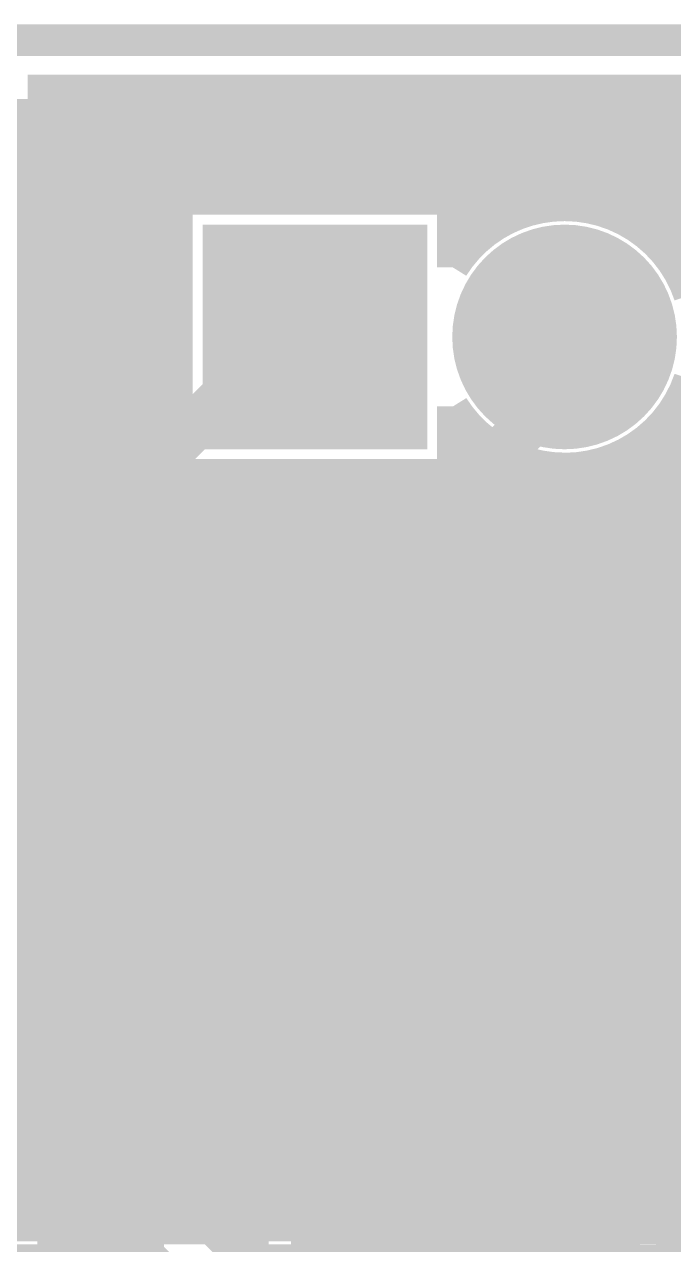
# Model space of a CAD drawing. Extents: x -72 to 72, y -47 to 50.
# Drawn here: x -4.86 to 0.33, y 40.36 to 50.13 of the extents above; entities that cross this region are included whole.
import ezdxf

# ---------------------------------------------------------------- set-up
doc = ezdxf.new("R2010")
doc.units = 0
doc.header["$MEASUREMENT"] = 0
doc.layers.get('0').update_dxf_attribs({"linetype": 'CONTINUOUS'})
for name, color, linetype in [('22-303-0_BOT', 7, 'CONTINUOUS'), ('22-303-0_DRD', 7, 'CONTINUOUS'), ('22-303-0_GND', 6, 'CONTINUOUS'), ('22-303-0_IN1', 4, 'CONTINUOUS'), ('22-303-0_IN2', 3, 'CONTINUOUS'), ('22-303-0_PWR', 5, 'CONTINUOUS'), ('22-303-0_SMB', 10, 'CONTINUOUS'), ('22-303-0_SMT', 14, 'CONTINUOUS'), ('22-303-0_SPB', 9, 'CONTINUOUS'), ('22-303-0_SPT', 12, 'CONTINUOUS'), ('22-303-0_SSB', 11, 'CONTINUOUS'), ('22-303-0_SST', 13, 'CONTINUOUS'), ('22-303-0_TOP', 8, 'CONTINUOUS'), ('THRUHOLE_TAP', 7, 'CONTINUOUS')]:
    doc.layers.add(name, color=color, linetype=linetype)

# ---------------------------------------------------------------- blocks, each defined once
blk = doc.blocks.new('RECTANGLE_5')
blk.add_solid([(0.9017, 0.508), (0.9017, -0.508), (-0.9017, 0.508), (-0.9017, -0.508)])
blk = doc.blocks.new('ROUND_20')
at = {"const_width": 0.7493}
blk.add_lwpolyline([(-0.37465, 0, 1), (0.37465, 0, 1)], format="xyb", close=True, dxfattribs=at)
blk = doc.blocks.new('SQUARE_21')
blk.add_solid([(0.8001, 0.8001), (0.8001, -0.8001), (-0.8001, 0.8001), (-0.8001, -0.8001)])
blk = doc.blocks.new('ROUND_44')
at = {"const_width": 0.29972}
blk.add_lwpolyline([(-0.14986, 0, 1), (0.14986, 0, 1)], format="xyb", close=True, dxfattribs=at)
blk = doc.blocks.new('ROUND_48')
at = {"const_width": 0.29972}
blk.add_lwpolyline([(-0.14986, 0, 1), (0.14986, 0, 1)], format="xyb", close=True, dxfattribs=at)
blk = doc.blocks.new('ROUND_70')
at = {"const_width": 0.89916}
blk.add_lwpolyline([(-0.44958, 0, 1), (0.44958, 0, 1)], format="xyb", close=True, dxfattribs=at)
blk = doc.blocks.new('SQUARE_71')
blk.add_solid([(0.89916, 0.89916), (0.89916, -0.89916), (-0.89916, 0.89916), (-0.89916, -0.89916)])
blk = doc.blocks.new('ROUND_82')
at = {"const_width": 0.50038}
blk.add_lwpolyline([(-0.25019, 0, 1), (0.25019, 0, 1)], format="xyb", close=True, dxfattribs=at)
blk = doc.blocks.new('ROUND_53')
at = {"const_width": 0.29972}
blk.add_lwpolyline([(-0.14986, 0, 1), (0.14986, 0, 1)], format="xyb", close=True, dxfattribs=at)
blk = doc.blocks.new('ROUND_89')
at = {"const_width": 0.89916}
blk.add_lwpolyline([(-0.44958, 0, 1), (0.44958, 0, 1)], format="xyb", close=True, dxfattribs=at)
blk = doc.blocks.new('SQUARE_90')
blk.add_solid([(0.89916, 0.89916), (0.89916, -0.89916), (-0.89916, 0.89916), (-0.89916, -0.89916)])
blk = doc.blocks.new('RECTANGLE_3')
blk.add_solid([(1.6002, 0.8001), (1.6002, -0.8001), (-1.6002, 0.8001), (-1.6002, -0.8001)])
blk = doc.blocks.new('ROUND_95')
at = {"const_width": 0.10033}
blk.add_lwpolyline([(-0.050164, 0, 1), (0.050164, 0, 1)], format="xyb", close=True, dxfattribs=at)
blk = doc.blocks.new('ROUND_98')
at = {"const_width": 0.44958}
blk.add_lwpolyline([(-0.22479, 0, 1), (0.22479, 0, 1)], format="xyb", close=True, dxfattribs=at)

msp = doc.modelspace()

# ---------------------------------------------------------------- linework, layer by layer
at = {"layer": '22-303-0_BOT'}
for points, const_width in [([(21.971, 49.403), (-21.209, 49.403)], 0.254), ([(-4.9022, 49.403), (-4.9022, 45.0342)], 0.254), ([(-4.6736, 49.403), (-4.6736, 45.0342)], 0.254), ([(-4.445, 49.403), (-4.445, 45.0342)], 0.254), ([(-4.2164, 49.403), (-4.2164, 45.0342)], 0.254), ([(-3.9878, 49.403), (-3.9878, 45.0342)], 0.254), ([(-3.7592, 49.403), (-3.7592, 45.0342)], 0.254), ([(-3.5306, 49.403), (-3.5306, 48.7299)], 0.254), ([(-3.302, 49.403), (-3.302, 48.7299)], 0.254), ([(-3.0734, 49.403), (-3.0734, 48.7299)], 0.254), ([(-2.8448, 49.403), (-2.8448, 48.7299)], 0.254), ([(-2.6162, 49.403), (-2.6162, 48.7299)], 0.254), ([(-2.3876, 49.403), (-2.3876, 48.7299)], 0.254), ([(-2.159, 49.403), (-2.159, 48.7299)], 0.254), ([(-1.9304, 49.403), (-1.9304, 48.7299)], 0.254), ([(-1.7018, 49.403), (-1.7018, 48.7299)], 0.254), ([(-1.4732, 49.403), (-1.4732, 48.7299)], 0.254), ([(-1.2446, 49.403), (-1.2446, 48.40986)], 0.254), ([(-1.016, 49.403), (-1.016, 48.5648)], 0.254), ([(-0.7874, 49.403), (-0.7874, 48.64862)], 0.254), ([(-0.5588, 49.403), (-0.5588, 48.6791)], 0.254), ([(-0.3302, 49.403), (-0.3302, 48.65878)], 0.254), ([(-0.1016, 49.403), (-0.1016, 48.58258)], 0.254), ([(0.127, 49.403), (0.127, 48.44034)], 0.254), ([(0.3556, 49.403), (0.3556, 48.18126)], 0.254), ([(22.1488, 49.2252), (-21.3868, 49.2252)], 0.254), ([(22.3774, 48.9966), (-21.6154, 48.9966)], 0.254), ([(22.606, 48.768), (-21.844, 48.768)], 0.254), ([(-1.4351, 48.7299), (-3.6449, 48.7299), (-3.6449, 46.5201)], 0.254), ([(-1.4351, 48.7299), (-1.4351, 48.18126)], 0.254), ([(-3.6449, 48.5394), (-7.44474, 48.5394)], 0.254), ([(-1.06426, 48.5394), (-1.4351, 48.5394)], 0.254), ([(0.93472, 48.5394), (-0.01524, 48.5394)], 0.254), ([(-3.6449, 48.3108), (-7.17042, 48.3108)], 0.254), ([(-1.34112, 48.3108), (-1.4351, 48.3108)], 0.254), ([(0.65786, 48.3108), (0.25908, 48.3108)], 0.254), ([(-3.6449, 48.0822), (-7.02056, 48.0822)], 0.254), ([(0.51054, 48.0822), (0.40894, 48.0822)], 0.254), ([(-3.6449, 47.8536), (-6.94182, 47.8536)], 0.254), ([(-3.6449, 47.625), (-6.91642, 47.625)], 0.254), ([(-3.6449, 47.3964), (-6.94182, 47.3964)], 0.254), ([(-3.6449, 47.1678), (-7.02056, 47.1678)], 0.254), ([(0.51054, 47.1678), (0.40894, 47.1678)], 0.254), ([(-1.4351, 47.06874), (-1.4351, 46.5201)], 0.254), ([(0.3556, 47.06874), (0.3556, 45.0342)], 0.254), ([(-3.6449, 46.9392), (-7.17042, 46.9392)], 0.254), ([(-1.34112, 46.9392), (-1.4351, 46.9392)], 0.254), ([(0.65786, 46.9392), (0.25908, 46.9392)], 0.254), ([(-1.2446, 46.84014), (-1.2446, 44.7548)], 0.254), ([(0.127, 46.80966), (0.127, 45.0342)], 0.254), ([(-3.6449, 46.7106), (-7.44474, 46.7106)], 0.254), ([(-1.06426, 46.7106), (-1.4351, 46.7106)], 0.254), ([(-1.016, 46.6852), (-1.016, 44.80052)], 0.254), ([(-0.1016, 46.66488), (-0.1016, 41.55948)], 0.254), ([(0.93472, 46.7106), (-0.01524, 46.7106)], 0.254), ([(-0.7874, 46.59884), (-0.7874, 44.7548)], 0.254), ([(-0.5588, 46.5709), (-0.5588, 44.59224)], 0.254), ([(-0.3302, 46.59122), (-0.3302, 41.7957)], 0.254), ([(17.8181, 46.482), (-10.47496, 46.482)], 0.254), ([(-1.4351, 46.5201), (-3.6449, 46.5201)], 0.254), ([(-3.5306, 46.5201), (-3.5306, 45.0342)], 0.254), ([(-3.302, 46.5201), (-3.302, 45.0342)], 0.254), ([(-3.0734, 46.5201), (-3.0734, 45.0342)], 0.254), ([(-2.8448, 46.5201), (-2.8448, 45.0342)], 0.254), ([(-2.6162, 46.5201), (-2.6162, 44.21124)], 0.254), ([(-2.3876, 46.5201), (-2.3876, 44.3738)], 0.254), ([(-2.159, 46.5201), (-2.159, 44.41952)], 0.254), ([(-1.9304, 46.5201), (-1.9304, 44.3738)], 0.254), ([(-1.7018, 46.5201), (-1.7018, 44.21124)], 0.254), ([(-1.4732, 46.5201), (-1.4732, 44.59224)], 0.254), ([(17.58188, 46.2534), (-10.70356, 46.2534)], 0.254), ([(8.65886, 46.0248), (-10.93216, 46.0248)], 0.254), ([(8.382, 45.7962), (-11.22426, 45.7962)], 0.254), ([(8.2931, 45.5676), (-11.82878, 45.5676)], 0.254), ([(8.29818, 45.339), (-11.72718, 45.339)], 0.254), ([(8.39978, 45.1104), (-11.7221, 45.1104)], 0.254), ([(-2.6035, 45.0342), (-5.0165, 45.0342)], 0.254), ([(-3.81, 45.0342), (-3.81, 44.2214)], 0.254), ([(-2.6035, 45.0342), (-2.6035, 44.22394)], 0.254), ([(0.0635, 45.0342), (0.0635, 43.4086)], 0.254), ([(2.4765, 45.0342), (0.0635, 45.0342)], 0.254), ([(0.0635, 44.8818), (-2.6035, 44.8818)], 0.254), ([(-1.41224, 44.6532), (-2.6035, 44.6532)], 0.254), ([(0.0635, 44.6532), (-0.61976, 44.6532)], 0.254), ([(-1.5748, 44.4246), (-2.6035, 44.4246)], 0.254), ([(0.0635, 44.4246), (-0.4572, 44.4246)], 0.254), ([(-3.81, 44.2214), (-8.89, 44.2214)], 0.635), ([(-5.0165, 44.2214), (-3.81, 44.2214)], 0.254), ([(-3.81, 43.4086), (-3.81, 44.2214)], 0.254), ([(0.0635, 44.2214), (1.27, 44.2214)], 0.254), ([(-1.62052, 44.196), (-1.6891, 44.196)], 0.254), ([(0.0635, 44.196), (-0.41148, 44.196)], 0.254), ([(0.0635, 43.9674), (-0.4572, 43.9674)], 0.254), ([(-1.41224, 43.7388), (-1.55956, 43.7388)], 0.254), ([(-1.4732, 43.79976), (-1.4732, 41.87698)], 0.254), ([(0.0635, 43.7388), (-0.61976, 43.7388)], 0.254), ([(-0.5588, 43.79976), (-0.5588, 41.87444)], 0.254), ([(-1.2446, 43.6372), (-1.2446, 41.81094)], 0.254), ([(-0.7874, 43.6372), (-0.7874, 41.8592)], 0.254), ([(-1.016, 43.59148), (-1.016, 41.7449)], 0.254), ([(0.0635, 43.5102), (-1.63576, 43.5102)], 0.254), ([(-2.60604, 43.4086), (-5.0165, 43.4086)], 0.254), ([(-4.9022, 43.4086), (-4.9022, 41.6814)], 0.254), ([(-4.6736, 43.4086), (-4.6736, 41.6814)], 0.254), ([(-4.445, 43.4086), (-4.445, 41.6814)], 0.254), ([(-4.2164, 43.4086), (-4.2164, 41.6814)], 0.254), ([(-3.9878, 43.4086), (-3.9878, 41.6814)], 0.254), ([(-3.7592, 43.4086), (-3.7592, 41.6814)], 0.254), ([(-3.5306, 43.4086), (-3.5306, 41.6814)], 0.254), ([(-3.302, 43.4086), (-3.302, 41.6814)], 0.254), ([(-3.0734, 43.4086), (-3.0734, 41.6814)], 0.254), ([(-2.8448, 43.4086), (-2.8448, 41.69664)], 0.254), ([(-2.6162, 43.41876), (-2.6162, 41.84396)], 0.254), ([(-1.7018, 43.41876), (-1.7018, 41.85158)], 0.254), ([(2.4765, 43.4086), (0.0635, 43.4086)], 0.254), ([(0.127, 43.4086), (0.127, 41.6814)], 0.254), ([(0.3556, 43.4086), (0.3556, 41.6814)], 0.254), ([(-2.44348, 43.2816), (-10.93978, 43.2816)], 0.254), ([(-2.3876, 43.2562), (-2.3876, 41.87952)], 0.254), ([(-1.9304, 43.2562), (-1.9304, 41.72204)], 0.254), ([(16.77416, 43.2816), (-1.87452, 43.2816)], 0.254), ([(-2.159, 43.21048), (-2.159, 41.82364)], 0.254), ([(16.83258, 43.053), (-10.83818, 43.053)], 0.254), ([(16.91132, 42.8244), (-10.8331, 42.8244)], 0.254), ([(17.00784, 42.5958), (-10.922, 42.5958)], 0.254), ([(17.12722, 42.3672), (-11.19886, 42.3672)], 0.254), ([(17.26946, 42.1386), (-14.9098, 42.1386)], 0.254), ([(17.43964, 41.91), (-15.0241, 41.91)], 0.254), ([(-2.86004, 41.6814), (-14.95806, 41.6814)], 0.254), ([(-2.86004, 41.6814), (-5.0165, 41.6814)], 0.254), ([(17.64538, 41.6814), (-0.18796, 41.6814)], 0.254), ([(2.4765, 41.6814), (0.0635, 41.6814)], 0.254), ([(0.0635, 41.6814), (0.0635, 40.36314)], 0.254), ([(0.0635, 41.4528), (-0.05588, 41.4528)], 0.254), ([(0.0635, 41.2242), (-0.03302, 41.2242)], 0.254), ([(0.0635, 40.9956), (-0.09906, 40.9956)], 0.254), ([(-3.81, 40.8686), (-3.81, 40.767), (-4.572, 40.005), (-4.572, 38.862)], 0.381), ([(-0.1016, 40.99052), (-0.1016, 40.19804)], 0.254), ([(-1.9304, 40.82796), (-1.9304, 40.1193)], 0.254), ([(-1.016, 40.8051), (-1.016, 40.1193)], 0.254), ([(-2.159, 40.72636), (-2.159, 40.21582)], 0.254), ([(-1.85166, 40.767), (-2.08534, 40.767)], 0.254), ([(-1.2446, 40.73906), (-1.2446, 40.1193)], 0.254), ([(-0.96266, 40.767), (-1.19634, 40.767)], 0.254), ([(-0.3302, 40.75176), (-0.3302, 40.1193)], 0.254), ([(0.0635, 40.767), (-0.30734, 40.767)], 0.254), ([(-2.6035, 40.70096), (-2.6035, 40.13708)], 0.254), ([(-2.3876, 40.67048), (-2.3876, 40.21836)], 0.254), ([(-1.7018, 40.69588), (-1.7018, 40.1193)], 0.254), ([(-1.4732, 40.67302), (-1.4732, 40.1193)], 0.254), ([(-0.7874, 40.6908), (-0.7874, 40.1193)], 0.254), ([(-0.5588, 40.67556), (-0.5588, 40.1193)], 0.254), ([(0.0635, 40.5384), (-2.6035, 40.5384)], 0.254), ([(0.0635, 40.36314), (-0.18034, 40.1193)], 0.254), ([(0.01016, 40.3098), (-2.6035, 40.3098)], 0.254)]:
    msp.add_lwpolyline(points, dxfattribs=dict(at, const_width=const_width))
at = {"layer": '22-303-0_BOT', "const_width": 0.254}
for points in [[(-0.54102, 48.6791, 0.2591383), (-1.43604, 48.18184)], [(0.45974, 47.95774, 0.3230331), (-0.54102, 48.6791)], [(-0.54102, 46.5709, 0.3224026), (0.45974, 47.28972)], [(-1.4351, 47.06874, 0.2591382), (-0.54102, 46.572)], [(-1.016, 44.80052, 0.4142136), (-1.62052, 44.196)], [(-0.41148, 44.196, 0.4142136), (-1.016, 44.80052)], [(-2.159, 44.41952, 0.2097575), (-2.60388, 44.22429)], [(-1.60274, 44.05376, 0.2998712), (-2.159, 44.41952)], [(-1.62052, 44.196, 0.0595297), (-1.6035, 44.05357)], [(-1.016, 43.59148, 0.4142136), (-0.41148, 44.196)], [(-1.57226, 43.95724, 0.2998712), (-1.016, 43.59148)], [(-1.55448, 43.815, 0.0595287), (-1.5715, 43.95742)], [(-2.159, 43.21048, 0.4142136), (-1.55448, 43.815)], [(-2.60604, 43.4086, 0.2113087), (-2.159, 43.21084)], [(-2.413, 41.87952, 0.2113086), (-2.86031, 41.68164)], [(-1.9685, 41.68394, 0.2097578), (-2.413, 41.879)], [(-1.524, 41.87952, 0.2097575), (-1.96888, 41.68429)], [(-1.0795, 41.68394, 0.2097578), (-1.524, 41.879)], [(-0.635, 41.87952, 0.2097575), (-1.07988, 41.68429)], [(-0.03048, 41.275, 0.4142136), (-0.635, 41.87952)], [(-0.635, 40.67048, 0.4142136), (-0.03048, 41.275)], [(-2.413, 40.67048, 0.2097575), (-1.96811, 40.8657)], [(-1.9685, 40.86606, 0.2097578), (-1.524, 40.671)], [(-1.524, 40.67048, 0.2097575), (-1.07911, 40.8657)], [(-1.0795, 40.86606, 0.2097578), (-0.635, 40.671)], [(-2.6035, 40.70096, 0.0802774), (-2.413, 40.67018)]]:
    msp.add_lwpolyline(points, format="xyb", dxfattribs=at)
at = {"layer": '22-303-0_DRD', "const_width": 0.254}
for points in [[(-21.99894, 49.9999), (21.99894, 49.9999)], [(-2.54, 48.006), (-3.175, 47.371)], [(-1.905, 47.371), (-2.54, 48.006)], [(-0.54102, 48.006), (-1.17602, 47.371)], [(0.09398, 47.371), (-0.54102, 48.006)], [(-3.175, 47.371), (-1.905, 47.371)], [(-1.17602, 47.371), (0.09398, 47.371)], [(-0.381, 44.831), (-1.651, 43.561)], [(-0.381, 43.561), (-1.651, 44.831)], [(-0.381, 44.831), (-1.651, 43.561)], [(-0.381, 43.561), (-1.651, 44.831)], [(-1.524, 44.45), (-2.794, 43.18)], [(-1.524, 43.18), (-2.794, 44.45)], [(-1.778, 41.91), (-3.048, 40.64)], [(-1.778, 40.64), (-3.048, 41.91)], [(-0.889, 41.91), (-2.159, 40.64)], [(-0.889, 40.64), (-2.159, 41.91)], [(0, 41.91), (-1.27, 40.64)], [(0, 40.64), (-1.27, 41.91)], [(-1.651, 40.259), (-2.921, 38.989)], [(-1.651, 38.989), (-2.921, 40.259)]]:
    msp.add_lwpolyline(points, dxfattribs=at)
at = {"layer": '22-303-0_GND', "const_width": 0.254}
msp.add_lwpolyline([(-21.99894, 49.9999), (21.99894, 49.9999)], dxfattribs=at)
at = {"layer": '22-303-0_IN1'}
for points, const_width in [([(3.65506, 46.3042), (-14.71676, 46.3042)], 0.254), ([(16.51, 46.355), (-14.66596, 46.355)], 0.254), ([(-4.8006, 46.355), (-4.8006, 40.513)], 0.254), ([(-4.572, 46.355), (-4.572, 40.513)], 0.254), ([(-4.3434, 46.355), (-4.3434, 40.513)], 0.254), ([(-4.1148, 46.355), (-4.1148, 40.513)], 0.254), ([(-3.8862, 46.355), (-3.8862, 40.513)], 0.254), ([(-3.6576, 46.355), (-3.6576, 40.513)], 0.254), ([(-3.429, 46.355), (-3.429, 40.513)], 0.254), ([(-3.2004, 46.355), (-3.2004, 40.513)], 0.254), ([(-2.9718, 46.355), (-2.9718, 40.513)], 0.254), ([(-2.7432, 46.355), (-2.7432, 40.513)], 0.254), ([(-2.5146, 46.355), (-2.5146, 40.513)], 0.254), ([(-2.286, 46.355), (-2.286, 40.513)], 0.254), ([(-2.0574, 46.355), (-2.0574, 40.513)], 0.254), ([(-1.8288, 46.355), (-1.8288, 40.513)], 0.254), ([(-1.6002, 46.355), (-1.6002, 40.513)], 0.254), ([(-1.3716, 46.355), (-1.3716, 40.513)], 0.254), ([(-1.143, 46.355), (-1.143, 40.513)], 0.254), ([(-0.9144, 46.355), (-0.9144, 40.513)], 0.254), ([(-0.6858, 46.355), (-0.6858, 40.513)], 0.254), ([(-0.4572, 46.355), (-0.4572, 40.513)], 0.254), ([(-0.2286, 46.355), (-0.2286, 40.513)], 0.254), ([(0, 46.355), (0, 40.513)], 0.254), ([(0.2286, 46.355), (0.2286, 40.513)], 0.254), ([(0.4572, 46.355), (0.4572, 40.513)], 0.254), ([(3.31978, 46.0756), (-14.859, 46.0756)], 0.254), ([(3.21818, 45.847), (-5.89534, 45.847)], 0.254), ([(3.2131, 45.6184), (-5.68706, 45.6184)], 0.254), ([(3.302, 45.3898), (-5.62102, 45.3898)], 0.254), ([(3.57886, 45.1612), (-5.64388, 45.1612)], 0.254), ([(7.33552, 44.9326), (-5.77596, 44.9326)], 0.254), ([(14.65834, 44.704), (-14.859, 44.704)], 0.254), ([(10.16, 44.196), (9.144, 44.196), (-1.016, 44.196), (-11.684, 44.196)], 1.27), ([(10.16, 44.196), (9.144, 44.196), (-1.016, 44.196)], 1.27), ([(10.16, 44.196), (9.144, 44.196), (-1.016, 44.196)], 1.27), ([(14.45006, 44.4754), (-14.859, 44.4754)], 0.254), ([(14.38402, 44.2468), (-14.859, 44.2468)], 0.254), ([(14.40688, 44.0182), (-14.859, 44.0182)], 0.254), ([(14.53896, 43.7896), (-14.859, 43.7896)], 0.254), ([(16.51, 43.561), (-14.859, 43.561)], 0.254), ([(16.51, 43.3324), (-5.52196, 43.3324)], 0.254), ([(5.10286, 43.1038), (-5.38988, 43.1038)], 0.254), ([(4.826, 42.8752), (-5.36702, 42.8752)], 0.254), ([(4.7371, 42.6466), (-5.43306, 42.6466)], 0.254), ([(4.74218, 42.418), (-5.64134, 42.418)], 0.254), ([(4.84378, 42.1894), (-5.68452, 42.1894)], 0.254), ([(5.17906, 41.9608), (-5.44576, 41.9608)], 0.254), ([(16.51, 41.7322), (-5.36956, 41.7322)], 0.254), ([(2.55778, 41.5036), (-5.3848, 41.5036)], 0.254), ([(2.37236, 41.275), (-5.4991, 41.275)], 0.254), ([(2.31648, 41.0464), (-6.6421, 41.0464)], 0.254), ([(2.35204, 40.8178), (-6.731, 40.8178)], 0.254), ([(2.59334, 40.513), (-9.8171, 40.513)], 0.254), ([(2.49682, 40.5892), (-7.00786, 40.5892)], 0.254)]:
    msp.add_lwpolyline(points, dxfattribs=dict(at, const_width=const_width))
at = {"layer": '22-303-0_IN2'}
for points, const_width in [([(21.971, 49.403), (-12.12596, 49.403)], 0.254), ([(-4.9022, 49.403), (-4.9022, 41.1734)], 0.254), ([(-4.6736, 49.403), (-4.6736, 41.1734)], 0.254), ([(-4.445, 49.403), (-4.445, 41.1734)], 0.254), ([(-4.2164, 49.403), (-4.2164, 41.1734)], 0.254), ([(-3.9878, 49.403), (-3.9878, 41.1734)], 0.254), ([(-3.7592, 49.403), (-3.7592, 41.1734)], 0.254), ([(-3.5306, 49.403), (-3.5306, 48.7299)], 0.254), ([(-3.302, 49.403), (-3.302, 48.7299)], 0.254), ([(-3.0734, 49.403), (-3.0734, 48.7299)], 0.254), ([(-2.8448, 49.403), (-2.8448, 48.7299)], 0.254), ([(-2.6162, 49.403), (-2.6162, 48.7299)], 0.254), ([(-2.3876, 49.403), (-2.3876, 48.7299)], 0.254), ([(-2.159, 49.403), (-2.159, 48.7299)], 0.254), ([(-1.9304, 49.403), (-1.9304, 48.7299)], 0.254), ([(-1.7018, 49.403), (-1.7018, 48.7299)], 0.254), ([(-1.4732, 49.403), (-1.4732, 48.7299)], 0.254), ([(-1.2446, 49.403), (-1.2446, 48.40986)], 0.254), ([(-1.016, 49.403), (-1.016, 48.5648)], 0.254), ([(-0.7874, 49.403), (-0.7874, 48.64862)], 0.254), ([(-0.5588, 49.403), (-0.5588, 48.6791)], 0.254), ([(-0.3302, 49.403), (-0.3302, 48.65878)], 0.254), ([(-0.1016, 49.403), (-0.1016, 48.58258)], 0.254), ([(0.127, 49.403), (0.127, 48.44034)], 0.254), ([(0.3556, 49.403), (0.3556, 48.18126)], 0.254), ([(22.1488, 49.2252), (-11.94816, 49.2252)], 0.254), ([(22.3774, 48.9966), (-11.71956, 48.9966)], 0.254), ([(22.606, 48.768), (-11.52652, 48.768)], 0.254), ([(-1.4351, 48.7299), (-3.6449, 48.7299), (-3.6449, 46.5201)], 0.254), ([(-1.4351, 48.7299), (-1.4351, 48.18126)], 0.254), ([(-3.6449, 48.5394), (-7.44474, 48.5394)], 0.254), ([(-1.06426, 48.5394), (-1.4351, 48.5394)], 0.254), ([(0.93472, 48.5394), (-0.01524, 48.5394)], 0.254), ([(-3.6449, 48.3108), (-7.17042, 48.3108)], 0.254), ([(-1.34112, 48.3108), (-1.4351, 48.3108)], 0.254), ([(0.65786, 48.3108), (0.25908, 48.3108)], 0.254), ([(-3.6449, 48.0822), (-7.02056, 48.0822)], 0.254), ([(0.51054, 48.0822), (0.40894, 48.0822)], 0.254), ([(-3.6449, 47.8536), (-6.94182, 47.8536)], 0.254), ([(-3.6449, 47.625), (-6.91642, 47.625)], 0.254), ([(-3.6449, 47.3964), (-6.94182, 47.3964)], 0.254), ([(-3.6449, 47.1678), (-7.02056, 47.1678)], 0.254), ([(0.51054, 47.1678), (0.40894, 47.1678)], 0.254), ([(-1.4351, 47.06874), (-1.4351, 46.5201)], 0.254), ([(0.3556, 47.06874), (0.3556, 40.6654)], 0.254), ([(-3.6449, 46.9392), (-7.17042, 46.9392)], 0.254), ([(-1.34112, 46.9392), (-1.4351, 46.9392)], 0.254), ([(0.65786, 46.9392), (0.25908, 46.9392)], 0.254), ([(-1.2446, 46.84014), (-1.2446, 44.7548)], 0.254), ([(0.127, 46.80966), (0.127, 40.6654)], 0.254), ([(-3.6449, 46.7106), (-7.44474, 46.7106)], 0.254), ([(-1.06426, 46.7106), (-1.4351, 46.7106)], 0.254), ([(-1.016, 46.6852), (-1.016, 44.80052)], 0.254), ([(-0.1016, 46.66488), (-0.1016, 41.55948)], 0.254), ([(0.93472, 46.7106), (-0.01524, 46.7106)], 0.254), ([(-0.7874, 46.59884), (-0.7874, 44.7548)], 0.254), ([(-0.5588, 46.5709), (-0.5588, 44.59224)], 0.254), ([(-0.3302, 46.59122), (-0.3302, 41.7957)], 0.254), ([(17.8181, 46.482), (-15.7607, 46.482)], 0.254), ([(-1.4351, 46.5201), (-3.6449, 46.5201)], 0.254), ([(-3.5306, 46.5201), (-3.5306, 41.14292)], 0.254), ([(-3.302, 46.5201), (-3.302, 40.96004)], 0.254), ([(-3.0734, 46.5201), (-3.0734, 40.73144)], 0.254), ([(-2.8448, 46.5201), (-2.8448, 41.69664)], 0.254), ([(-2.6162, 46.5201), (-2.6162, 44.21124)], 0.254), ([(-2.3876, 46.5201), (-2.3876, 44.3738)], 0.254), ([(-2.159, 46.5201), (-2.159, 44.41952)], 0.254), ([(-1.9304, 46.5201), (-1.9304, 44.3738)], 0.254), ([(-1.7018, 46.5201), (-1.7018, 44.21124)], 0.254), ([(-1.4732, 46.5201), (-1.4732, 44.59224)], 0.254), ([(17.58188, 46.2534), (-15.7607, 46.2534)], 0.254), ([(8.65886, 46.0248), (-15.7607, 46.0248)], 0.254), ([(8.382, 45.7962), (-12.16406, 45.7962)], 0.254), ([(8.2931, 45.5676), (-11.82878, 45.5676)], 0.254), ([(8.29818, 45.339), (-11.72718, 45.339)], 0.254), ([(8.39978, 45.1104), (-11.7221, 45.1104)], 0.254), ([(8.73506, 44.8818), (-11.811, 44.8818)], 0.254), ([(-1.41224, 44.6532), (-11.28776, 44.6532)], 0.254), ([(8.74776, 44.6532), (-0.61976, 44.6532)], 0.254), ([(-1.5748, 44.4246), (-11.1252, 44.4246)], 0.254), ([(8.5852, 44.4246), (-0.4572, 44.4246)], 0.254), ([(-2.6289, 44.196), (-11.07948, 44.196)], 0.254), ([(-1.62052, 44.196), (-1.6891, 44.196)], 0.254), ([(8.53948, 44.196), (-0.41148, 44.196)], 0.254), ([(-2.7432, 43.9674), (-11.1252, 43.9674)], 0.254), ([(8.5852, 43.9674), (-0.4572, 43.9674)], 0.254), ([(-2.75844, 43.7388), (-11.28776, 43.7388)], 0.254), ([(-1.41224, 43.7388), (-1.55956, 43.7388)], 0.254), ([(-1.4732, 43.79976), (-1.4732, 41.87698)], 0.254), ([(8.74776, 43.7388), (-0.61976, 43.7388)], 0.254), ([(-0.5588, 43.79976), (-0.5588, 41.87444)], 0.254), ([(-1.2446, 43.6372), (-1.2446, 41.81094)], 0.254), ([(-0.7874, 43.6372), (-0.7874, 41.8592)], 0.254), ([(-1.016, 43.59148), (-1.016, 41.7449)], 0.254), ([(-2.6797, 43.5102), (-11.27506, 43.5102)], 0.254), ([(16.73098, 43.5102), (-1.63576, 43.5102)], 0.254), ([(-2.6162, 43.41876), (-2.6162, 41.84396)], 0.254), ([(-1.7018, 43.41876), (-1.7018, 41.85158)], 0.254), ([(-2.44348, 43.2816), (-10.93978, 43.2816)], 0.254), ([(-2.3876, 43.2562), (-2.3876, 41.87952)], 0.254), ([(-1.9304, 43.2562), (-1.9304, 41.72204)], 0.254), ([(16.77416, 43.2816), (-1.87452, 43.2816)], 0.254), ([(-2.159, 43.21048), (-2.159, 41.82364)], 0.254), ([(16.83258, 43.053), (-10.83818, 43.053)], 0.254), ([(16.91132, 42.8244), (-10.8331, 42.8244)], 0.254), ([(17.00784, 42.5958), (-10.922, 42.5958)], 0.254), ([(17.12722, 42.3672), (-11.19886, 42.3672)], 0.254), ([(17.26946, 42.1386), (-14.9098, 42.1386)], 0.254), ([(17.43964, 41.91), (-15.0241, 41.91)], 0.254), ([(-2.86004, 41.6814), (-14.95806, 41.6814)], 0.254), ([(17.64538, 41.6814), (-0.18796, 41.6814)], 0.254), ([(-2.98958, 41.4528), (-12.18946, 41.4528)], 0.254), ([(9.49706, 41.4528), (-0.05588, 41.4528)], 0.254), ([(-3.01498, 41.2242), (-11.85418, 41.2242)], 0.254), ([(9.16178, 41.2242), (-0.03302, 41.2242)], 0.254), ([(-3.683, 41.1734), (-5.461, 41.1734)], 0.254), ([(-3.3909, 41.04894), (-3.00736, 40.6654)], 0.254), ([(-2.94894, 40.9956), (-3.33756, 40.9956)], 0.254), ([(9.06018, 40.9956), (-0.09906, 40.9956)], 0.254), ([(-0.1016, 40.99052), (-0.1016, 40.6654)], 0.254), ([(-2.8448, 40.85082), (-2.8448, 40.6654)], 0.254), ([(-1.9304, 40.82796), (-1.9304, 40.6654)], 0.254), ([(-1.016, 40.8051), (-1.016, 40.6654)], 0.254), ([(20.574, 32.385), (21.082, 32.893), (21.082, 37.592), (19.558, 39.116), (9.525, 39.116), (8.382, 40.259), (-3.175, 40.259), (-3.683, 40.767), (-5.461, 40.767), (-5.842, 40.386), (-6.985, 40.386), (-8.001, 39.37), (-10.668, 39.37)], 0.2032), ([(-2.74066, 40.767), (-3.10896, 40.767)], 0.254), ([(-2.6162, 40.70604), (-2.6162, 40.6654)], 0.254), ([(-2.159, 40.72636), (-2.159, 40.6654)], 0.254), ([(-1.85166, 40.767), (-2.08534, 40.767)], 0.254), ([(-1.2446, 40.73906), (-1.2446, 40.6654)], 0.254), ([(-0.96266, 40.767), (-1.19634, 40.767)], 0.254), ([(-0.3302, 40.75176), (-0.3302, 40.6654)], 0.254), ([(9.0551, 40.767), (-0.30734, 40.767)], 0.254), ([(-22.86, 40.64), (-23.368, 40.132), (-23.368, 38.1), (-22.479, 37.211), (-15.621, 37.211), (-14.478, 38.354), (-13.462, 38.354), (-12.954, 37.846), (-8.89, 37.846), (-6.731, 40.005), (-5.588, 40.005), (-5.334, 40.259), (-3.81, 40.259), (-2.54, 38.989), (-2.032, 38.989), (-1.143, 39.878), (8.001, 39.878), (9.144, 38.735), (15.621, 38.735), (15.875, 38.481)], 0.2032), ([(8.382, 40.6654), (-3.00736, 40.6654)], 0.254), ([(-1.7018, 40.69588), (-1.7018, 40.6654)], 0.254), ([(-0.7874, 40.6908), (-0.7874, 40.6654)], 0.254)]:
    msp.add_lwpolyline(points, dxfattribs=dict(at, const_width=const_width))
at = {"layer": '22-303-0_IN2', "const_width": 0.254}
for points in [[(-0.54102, 48.6791, 0.2591383), (-1.43604, 48.18184)], [(0.45974, 47.95774, 0.3230331), (-0.54102, 48.6791)], [(-0.54102, 46.5709, 0.3224026), (0.45974, 47.28972)], [(-1.4351, 47.06874, 0.2591382), (-0.54102, 46.572)], [(-1.016, 44.80052, 0.4142136), (-1.62052, 44.196)], [(-0.41148, 44.196, 0.4142136), (-1.016, 44.80052)], [(-2.159, 44.41952, 0.4142136), (-2.76352, 43.815)], [(-1.60274, 44.05376, 0.2998712), (-2.159, 44.41952)], [(-1.62052, 44.196, 0.0595297), (-1.6035, 44.05357)], [(-1.016, 43.59148, 0.4142136), (-0.41148, 44.196)], [(-1.57226, 43.95724, 0.2998712), (-1.016, 43.59148)], [(-1.55448, 43.815, 0.0595287), (-1.5715, 43.95742)], [(-2.76352, 43.815, 0.4142136), (-2.159, 43.21048)], [(-2.159, 43.21048, 0.4142136), (-1.55448, 43.815)], [(-2.413, 41.87952, 0.4142136), (-3.01752, 41.275)], [(-1.9685, 41.68394, 0.2097578), (-2.413, 41.879)], [(-1.524, 41.87952, 0.2097575), (-1.96888, 41.68429)], [(-1.0795, 41.68394, 0.2097578), (-1.524, 41.879)], [(-0.635, 41.87952, 0.2097575), (-1.07988, 41.68429)], [(-0.03048, 41.275, 0.4142136), (-0.635, 41.87952)], [(-3.01752, 41.275, 0.4142136), (-2.413, 40.67048)], [(-0.635, 40.67048, 0.4142136), (-0.03048, 41.275)], [(-3.39598, 41.05402, 0.1989124), (-3.683, 41.17291)], [(-3.39598, 41.05402, 0.1989124), (-3.683, 41.17291)], [(-2.413, 40.67048, 0.2097575), (-1.96811, 40.8657)], [(-1.9685, 40.86606, 0.2097578), (-1.524, 40.671)], [(-1.524, 40.67048, 0.2097575), (-1.07911, 40.8657)], [(-1.0795, 40.86606, 0.2097578), (-0.635, 40.671)]]:
    msp.add_lwpolyline(points, format="xyb", dxfattribs=at)
at = {"layer": '22-303-0_PWR', "const_width": 0.254}
msp.add_lwpolyline([(-21.99894, 49.9999), (21.99894, 49.9999)], dxfattribs=at)
at = {"layer": '22-303-0_SSB', "const_width": 0.1524}
for points in [[(-2.413, 45.212), (-5.207, 45.212), (-5.207, 39.878), (-2.413, 39.878), (-2.413, 45.212)], [(2.667, 45.212), (-0.127, 45.212), (-0.127, 39.878), (2.667, 39.878), (2.667, 45.212)], [(-1.11506, 43.62196), (-1.11506, 43.26636), (-1.2827, 43.14698), (-1.45288, 43.14698), (-1.62306, 43.26636), (-1.62306, 43.62196), (-0.60706, 43.62196)], [(-1.11506, 43.32478), (-0.60706, 43.14698)], [(-0.60706, 42.545), (-1.62306, 42.545), (-1.45288, 42.66438)], [(-0.60706, 42.42816), (-0.60706, 42.66438)], [(-1.11506, 41.64838), (-1.11506, 42.00398), (-1.2827, 42.0624), (-1.45288, 42.0624), (-1.62306, 42.00398), (-1.62306, 41.64838), (-1.45288, 41.58996), (-1.2827, 41.58996), (-0.60706, 41.82618)]]:
    msp.add_lwpolyline(points, dxfattribs=at)
at = {"layer": '22-303-0_SST'}
for points, const_width in [([(5.05968, 49.62398), (-4.73964, 49.62398), (-4.73964, 46.0248), (5.05968, 46.0248), (5.05968, 49.62398)], 0.20066), ([(-1.64084, 49.62398), (-1.7399, 49.62398), (-3.43916, 49.62398), (-2.54, 48.82388)], 0.20066), ([(-3.27152, 49.62398), (-3.27152, 49.47412)], 0.20066), ([(-3.09118, 49.62398), (-3.09118, 49.3141)], 0.20066), ([(-2.91084, 49.62398), (-2.91084, 49.15408)], 0.20066), ([(-2.7305, 49.62398), (-2.7305, 48.99406)], 0.20066), ([(-2.5527, 49.62398), (-2.5527, 48.83404)], 0.20066), ([(-1.64084, 49.62398), (-2.54, 48.82388)], 0.20066), ([(-2.37236, 49.62398), (-2.37236, 48.97374)], 0.20066), ([(-2.19202, 49.62398), (-2.19202, 49.13376)], 0.20066), ([(-2.01168, 49.62398), (-2.01168, 49.29378)], 0.20066), ([(-1.83388, 49.62398), (-1.83388, 49.4538)], 0.20066), ([(-1.74498, 49.53254), (-3.33502, 49.53254)], 0.20066), ([(-1.94564, 49.3522), (-3.13436, 49.3522)], 0.20066), ([(-2.14884, 49.17186), (-2.93116, 49.17186)], 0.20066), ([(-2.3495, 48.99406), (-2.72796, 48.99406)], 0.20066), ([(-4.73964, 48.62576), (-4.33832, 48.62576), (-4.33832, 46.42612), (4.65836, 46.42612), (4.65836, 48.62576), (5.05968, 48.62576)], 0.20066), ([(-2.3622, 43.64228), (-2.66192, 43.64228), (-2.66192, 44.54398), (-1.36398, 45.84192), (3.93192, 45.84192), (3.93192, 43.67276), (3.62204, 43.67276)], 0.1524), ([(-3.00482, 44.00042), (-3.33248, 44.00042)], 0.1524), ([(-3.29184, 44.03598), (-3.29184, 43.66006)], 0.1524), ([(-3.15468, 44.07154), (-3.15468, 43.6245)], 0.1524), ([(-3.01752, 44.01312), (-3.01752, 43.68546)], 0.1524), ([(-2.9464, 43.86326), (-3.39344, 43.86326)], 0.1524), ([(-2.98196, 43.7261), (-3.35788, 43.7261)], 0.1524), ([(-4.41706, 43.51274), (-4.41706, 43.0403), (-5.09524, 43.27652), (-5.09524, 43.3959), (-4.07924, 43.3959)], 0.1524), ([(-4.07924, 42.67454), (-4.07924, 42.43832)], 0.1524), ([(-4.07924, 42.5577), (-5.09524, 42.5577), (-4.92506, 42.43832)], 0.1524), ([(-4.24942, 41.95572), (-4.07924, 41.8973), (-4.07924, 41.5417), (-4.24942, 41.48074), (-4.92506, 41.48074), (-5.09524, 41.5417), (-5.09524, 41.8973), (-4.92506, 41.95572)], 0.1524), ([(-2.37236, 41.41724), (-2.66192, 41.41724), (-2.66192, 40.54602), (-1.36398, 39.24808), (3.93192, 39.24808), (3.93192, 41.4274), (3.59156, 41.4274)], 0.1524)]:
    msp.add_lwpolyline(points, dxfattribs=dict(at, const_width=const_width))
at = {"layer": '22-303-0_SST', "const_width": 0.1524}
for points in [[(0.635, 45.6946, 0.4142136), (-2.5146, 42.545)], [(-3.16992, 44.07154, 0.4142136), (-3.39344, 43.84802)], [(-2.9464, 43.84802, 0.4142136), (-3.16992, 44.07154)], [(-3.39344, 43.84802, 0.4142136), (-3.16992, 43.6245)], [(-3.16992, 43.6245, 0.4142136), (-2.9464, 43.84802)], [(-2.5146, 42.545, 0.4142136), (0.635, 39.3954)]]:
    msp.add_lwpolyline(points, format="xyb", dxfattribs=at)
at = {"layer": '22-303-0_TOP'}
for points, const_width in [([(22.098, 49.276), (-21.336, 49.276), (-22.86, 47.752)], 0.254), ([(22.1488, 49.2252), (-21.3868, 49.2252)], 0.254), ([(-4.9022, 49.276), (-4.9022, 46.21022)], 0.254), ([(-4.6736, 49.276), (-4.6736, 46.43882)], 0.254), ([(-4.445, 49.276), (-4.445, 46.66742)], 0.254), ([(-4.2164, 49.276), (-4.2164, 46.89856)], 0.254), ([(-3.9878, 49.276), (-3.9878, 47.12716)], 0.254), ([(-3.7592, 49.276), (-3.7592, 47.3583)], 0.254), ([(-3.5306, 49.276), (-3.5306, 48.7299)], 0.254), ([(-3.302, 49.276), (-3.302, 48.7299)], 0.254), ([(-3.0734, 49.276), (-3.0734, 48.7299)], 0.254), ([(-2.8448, 49.276), (-2.8448, 48.7299)], 0.254), ([(-2.6162, 49.276), (-2.6162, 48.7299)], 0.254), ([(-2.3876, 49.276), (-2.3876, 48.7299)], 0.254), ([(-2.159, 49.276), (-2.159, 48.7299)], 0.254), ([(-1.9304, 49.276), (-1.9304, 48.7299)], 0.254), ([(-1.7018, 49.276), (-1.7018, 48.7299)], 0.254), ([(-1.4732, 49.276), (-1.4732, 48.7299)], 0.254), ([(-1.2446, 49.276), (-1.2446, 48.40986)], 0.254), ([(-1.016, 49.276), (-1.016, 48.5648)], 0.254), ([(-0.7874, 49.276), (-0.7874, 48.64862)], 0.254), ([(-0.5588, 49.276), (-0.5588, 48.6791)], 0.254), ([(-0.3302, 49.276), (-0.3302, 48.65878)], 0.254), ([(-0.1016, 49.276), (-0.1016, 48.58258)], 0.254), ([(0.127, 49.276), (0.127, 48.44034)], 0.254), ([(0.3556, 49.276), (0.3556, 48.18126)], 0.254), ([(21.26742, 48.9966), (-21.6154, 48.9966)], 0.254), ([(20.96516, 48.768), (-21.844, 48.768)], 0.254), ([(-1.4351, 48.7299), (-3.6449, 48.7299)], 0.254), ([(-3.6449, 48.7299), (-3.6449, 47.4726)], 0.254), ([(-1.4351, 48.7299), (-1.4351, 48.18126)], 0.254), ([(-3.6449, 48.5394), (-7.44474, 48.5394)], 0.254), ([(-1.06426, 48.5394), (-1.4351, 48.5394)], 0.254), ([(0.93472, 48.5394), (-0.01524, 48.5394)], 0.254), ([(-3.6449, 48.3108), (-7.17042, 48.3108)], 0.254), ([(-1.34112, 48.3108), (-1.4351, 48.3108)], 0.254), ([(0.65786, 48.3108), (0.25908, 48.3108)], 0.254), ([(-3.6449, 48.0822), (-7.02056, 48.0822)], 0.254), ([(0.51054, 48.0822), (0.40894, 48.0822)], 0.254), ([(-3.6449, 47.8536), (-6.94182, 47.8536)], 0.254), ([(-2.54, 47.625), (-2.794, 47.625), (-5.207, 45.20184), (-5.207, 39.10584), (-5.45084, 38.862), (-5.45084, 37.34054)], 0.381), ([(-3.50012, 37.34054), (-3.50012, 38.989), (-4.572, 40.06088), (-4.572, 44.704), (-3.302, 45.974), (-1.778, 45.974), (-0.54102, 47.21098), (-0.54102, 47.625)], 0.381), ([(-2.84988, 37.34054), (-2.84988, 39.17188), (-3.937, 40.259), (-3.937, 44.196), (-2.921, 45.212), (-0.889, 45.212), (1.4605, 47.5615), (1.4605, 47.625)], 0.381), ([(3.45948, 47.625), (3.45948, 47.52848), (0.381, 44.45), (0.381, 40.005), (-0.89916, 38.72484), (-0.89916, 37.34054)], 0.381), ([(-3.6449, 47.625), (-6.91642, 47.625)], 0.254), ([(-3.6449, 47.4726), (-5.55244, 45.5549)], 0.254), ([(-3.7211, 47.3964), (-6.94182, 47.3964)], 0.254), ([(-3.94716, 47.1678), (-7.02056, 47.1678)], 0.254), ([(-4.17576, 46.9392), (-7.17042, 46.9392)], 0.254), ([(-4.40182, 46.7106), (-7.44474, 46.7106)], 0.254), ([(-4.63042, 46.482), (-8.41248, 46.482)], 0.254), ([(-4.85902, 46.2534), (-8.64108, 46.2534)], 0.254), ([(-1.016, 44.196), (-1.016, 43.10634), (-1.57734, 42.545), (-1.86436, 42.545)], 1.27), ([(-0.127, 44.577), (-2.794, 44.577), (-2.794, 40.767)], 0.254), ([(-0.127, 44.5262), (-2.794, 44.5262)], 0.254), ([(-2.6924, 44.577), (-2.6924, 40.767)], 0.254), ([(-2.4638, 44.577), (-2.4638, 40.767)], 0.254), ([(-2.2352, 44.577), (-2.2352, 40.767)], 0.254), ([(-2.0066, 44.577), (-2.0066, 40.767)], 0.254), ([(-1.778, 44.577), (-1.778, 40.767)], 0.254), ([(-1.5494, 44.577), (-1.5494, 40.767)], 0.254), ([(-1.3208, 44.577), (-1.3208, 40.767)], 0.254), ([(-1.0922, 44.577), (-1.0922, 40.767)], 0.254), ([(-0.8636, 44.577), (-0.8636, 40.767)], 0.254), ([(-0.635, 44.577), (-0.635, 40.767)], 0.254), ([(-0.4064, 44.577), (-0.4064, 40.767)], 0.254), ([(-0.1778, 44.577), (-0.1778, 40.767)], 0.254), ([(-0.127, 44.577), (-0.127, 40.767)], 0.254), ([(-0.127, 44.2976), (-2.794, 44.2976)], 0.254), ([(-0.127, 44.069), (-2.794, 44.069)], 0.254), ([(-0.127, 43.8404), (-2.794, 43.8404)], 0.254), ([(-0.127, 43.6118), (-2.794, 43.6118)], 0.254), ([(-0.127, 43.3832), (-2.794, 43.3832)], 0.254), ([(-0.127, 43.1546), (-2.794, 43.1546)], 0.254), ([(-1.57734, 42.545), (-1.86436, 42.545)], 1.27), ([(-0.127, 42.926), (-2.794, 42.926)], 0.254), ([(-0.127, 42.6974), (-2.794, 42.6974)], 0.254), ([(-1.5494, 37.34054), (-1.5494, 42.5196), (-1.57734, 42.545)], 0.381), ([(-0.127, 42.4688), (-2.794, 42.4688)], 0.254), ([(-0.127, 42.2402), (-2.794, 42.2402)], 0.254), ([(-0.127, 42.0116), (-2.794, 42.0116)], 0.254), ([(-0.127, 41.783), (-2.794, 41.783)], 0.254), ([(-0.127, 41.5544), (-2.794, 41.5544)], 0.254), ([(-0.127, 41.3258), (-2.794, 41.3258)], 0.254), ([(-0.127, 41.0972), (-2.794, 41.0972)], 0.254), ([(-0.127, 40.8686), (-2.794, 40.8686)], 0.254), ([(-0.127, 40.767), (-2.794, 40.767)], 0.254)]:
    msp.add_lwpolyline(points, dxfattribs=dict(at, const_width=const_width))
at = {"layer": '22-303-0_TOP', "const_width": 0.254}
for points in [[(-0.54102, 48.6791, 0.2591383), (-1.43604, 48.18184)], [(0.45974, 47.95774, 0.3230331), (-0.54102, 48.6791)]]:
    msp.add_lwpolyline(points, format="xyb", dxfattribs=at)

# ---------------------------------------------------------------- block references
at = {"layer": '22-303-0_BOT'}
for name, p in [('SQUARE_21', (-2.54, 47.625)), ('ROUND_20', (-0.54102, 47.625)), ('RECTANGLE_5', (-3.81, 44.2214)), ('ROUND_48', (-1.016, 44.196)), ('ROUND_44', (-2.159, 43.815)), ('ROUND_44', (-2.413, 41.275)), ('ROUND_44', (-1.524, 41.275)), ('ROUND_44', (-0.635, 41.275)), ('RECTANGLE_5', (-3.81, 40.8686))]:
    msp.add_blockref(name, p, dxfattribs=at)
at = {"layer": '22-303-0_GND'}
for name, p in [('SQUARE_71', (-2.54, 47.625)), ('ROUND_70', (-0.54102, 47.625)), ('ROUND_82', (-1.016, 44.196)), ('ROUND_82', (-2.159, 43.815)), ('ROUND_82', (-2.413, 41.275)), ('ROUND_82', (-1.524, 41.275)), ('ROUND_82', (-0.635, 41.275))]:
    msp.add_blockref(name, p, dxfattribs=at)
at = {"layer": '22-303-0_IN1'}
for name, p in [('SQUARE_21', (-2.54, 47.625)), ('ROUND_20', (-0.54102, 47.625)), ('ROUND_48', (-1.016, 44.196)), ('ROUND_44', (-2.159, 43.815)), ('ROUND_44', (-2.413, 41.275)), ('ROUND_44', (-1.524, 41.275)), ('ROUND_44', (-0.635, 41.275))]:
    msp.add_blockref(name, p, dxfattribs=at)
at = {"layer": '22-303-0_IN2'}
for name, p in [('SQUARE_21', (-2.54, 47.625)), ('ROUND_20', (-0.54102, 47.625)), ('ROUND_53', (-1.016, 44.196)), ('ROUND_44', (-2.159, 43.815)), ('ROUND_44', (-2.413, 41.275)), ('ROUND_44', (-1.524, 41.275)), ('ROUND_44', (-0.635, 41.275))]:
    msp.add_blockref(name, p, dxfattribs=at)
at = {"layer": '22-303-0_PWR'}
for name, p in [('SQUARE_90', (-2.54, 47.625)), ('ROUND_89', (-0.54102, 47.625)), ('ROUND_82', (-1.016, 44.196)), ('ROUND_82', (-2.159, 43.815)), ('ROUND_82', (-2.413, 41.275)), ('ROUND_82', (-1.524, 41.275)), ('ROUND_82', (-0.635, 41.275))]:
    msp.add_blockref(name, p, dxfattribs=at)
at = {"layer": '22-303-0_SMB'}
for name, p in [('SQUARE_21', (-2.54, 47.625)), ('ROUND_20', (-0.54102, 47.625)), ('RECTANGLE_5', (-3.81, 44.2214)), ('RECTANGLE_5', (-3.81, 40.8686))]:
    msp.add_blockref(name, p, dxfattribs=at)
at = {"layer": '22-303-0_SMT'}
for name, p in [('SQUARE_21', (-2.54, 47.625)), ('ROUND_20', (-0.54102, 47.625)), ('RECTANGLE_3', (-1.86436, 42.545))]:
    msp.add_blockref(name, p, dxfattribs=at)
at = {"layer": '22-303-0_SPB'}
for p in [(-3.81, 44.2214), (-3.81, 40.8686)]:
    msp.add_blockref('RECTANGLE_5', p, dxfattribs=at)
at = {"layer": '22-303-0_SPT'}
msp.add_blockref('RECTANGLE_3', (-1.86436, 42.545), dxfattribs=at)
at = {"layer": '22-303-0_TOP'}
for name, p in [('SQUARE_21', (-2.54, 47.625)), ('ROUND_20', (-0.54102, 47.625)), ('ROUND_48', (-1.016, 44.196)), ('ROUND_44', (-2.159, 43.815)), ('RECTANGLE_3', (-1.86436, 42.545)), ('ROUND_44', (-2.413, 41.275)), ('ROUND_44', (-1.524, 41.275)), ('ROUND_44', (-0.635, 41.275))]:
    msp.add_blockref(name, p, dxfattribs=at)
at = {"layer": 'THRUHOLE_TAP'}
for name, p in [('ROUND_98', (-2.54, 47.625)), ('ROUND_98', (-0.54102, 47.625)), ('ROUND_95', (-1.016, 44.196)), ('ROUND_95', (-2.159, 43.815)), ('ROUND_95', (-2.413, 41.275)), ('ROUND_95', (-1.524, 41.275)), ('ROUND_95', (-0.635, 41.275))]:
    msp.add_blockref(name, p, dxfattribs=at)

doc.saveas('drawing.dxf')
